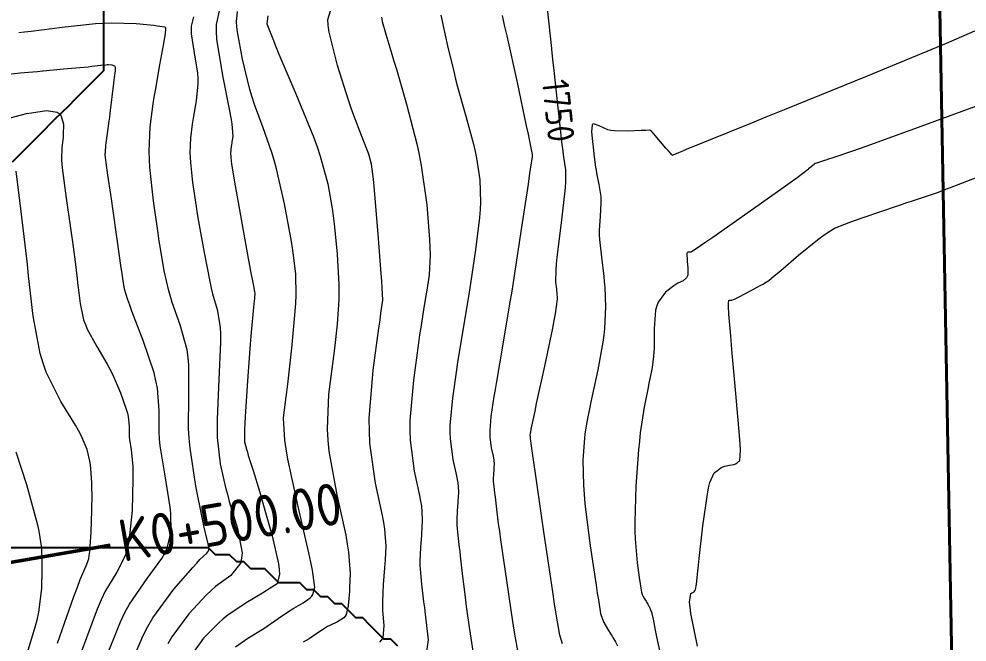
# Model space of a CAD drawing. Header units: millimetres. Extents: x 837475 to 838477, y 1189012 to 1191015.
# Drawn here: x 838106.9 to 838242, y 1190450.6 to 1190539.4 of the extents above; entities that cross this region are included whole.
import ezdxf

# ---------------------------------------------------------------- set-up
doc = ezdxf.new("R2010")
doc.units = ezdxf.units.MM
doc.header["$LTSCALE"] = 0.3
for name, color, linetype, lineweight in [('Abscisado 100m', 250, 'Continuous', 50), ('CORREDORVIA', 94, 'Continuous', 40), ('DRENAJE', 5, 'Continuous', 25)]:
    doc.layers.add(name, color=color, linetype=linetype, lineweight=lineweight)
doc.layers.add('COTAS 10', color=7, linetype='Continuous', lineweight=9, true_color=0x6e3e2d)
doc.layers.add('COTAS INT', color=7, linetype='Continuous', lineweight=5, true_color=0x9fa19f)
doc.styles.get("Standard").update_dxf_attribs({"font": 'isocp2.shx', "bigfont": '@extfont2.shx'})

msp = doc.modelspace()

# ---------------------------------------------------------------- linework, layer by layer
at = {"layer": 'Abscisado 100m'}
msp.add_line((838068.28, 1190455.38, 1705.28), (838119.87, 1190464.39, 1705.28), dxfattribs=at)
at = {"layer": 'CORREDORVIA'}
msp.add_lwpolyline([(837918.48, 1189883.49), (837925.04, 1189453.38), (837902.5, 1189217.71), (837593.19, 1189234.4), (837666.02, 1189670.12), (837623.32, 1189818.02), (837548.5, 1190011.45), (837506.88, 1190461.6), (837936.28, 1190278.25), (837938.05, 1190355.4), (837933.05, 1190517.45), (837913.69, 1190646.74), (837916.91, 1190801.89), (837910.68, 1191000.96), (838213.03, 1190992.91), (838237.17, 1190821.34), (838237, 1190602.88), (838240.03, 1190437.2), (838238.1, 1190145.73), (838184.2, 1189898.28), (837758.84, 1190109.91), (837918.48, 1189883.49)], dxfattribs=at)
at = {"layer": 'COTAS 10'}
for points in [[(838184.34, 1190450.3), (838183.94, 1190451.56), (838183.44, 1190454.55), (838183.21, 1190456.01), (838182.95, 1190457.74), (838181.7, 1190466.29), (838180.5, 1190474.61), (838180.08, 1190477.49), (838179.78, 1190479.57), (838179.78, 1190479.62), (838179.77, 1190479.64), (838179.77, 1190479.65), (838179.77, 1190479.69), (838179.76, 1190479.72), (838179.76, 1190479.74), (838179.77, 1190479.76), (838179.77, 1190479.79), (838179.77, 1190479.8), (838179.77, 1190479.8), (838179.77, 1190479.82), (838179.77, 1190479.85), (838179.77, 1190479.86), (838179.76, 1190479.87), (838179.75, 1190479.93), (838179.74, 1190479.99), (838179.74, 1190480.01), (838179.74, 1190480.03), (838179.75, 1190480.12), (838179.78, 1190480.29), (838179.79, 1190480.37), (838179.81, 1190480.47), (838179.88, 1190480.91), (838180.23, 1190482.6), (838180.43, 1190483.49), (838180.65, 1190484.55), (838181.82, 1190489.88), (838182.95, 1190495.3), (838183.17, 1190496.42), (838183.34, 1190497.37), (838183.61, 1190499.43), (838183.56, 1190500.39), (838183.54, 1190500.65), (838183.52, 1190500.92), (838183.4, 1190501.86), (838183.43, 1190503.67), (838183.5, 1190504.48), (838183.59, 1190505.42), (838184.13, 1190509.94), (838184.67, 1190514.43), (838184.75, 1190515.36), (838184.81, 1190516.16), (838184.8, 1190517.88), (838184.53, 1190519.68), (838184.42, 1190520.52), (838184.3, 1190521.5), (838183.77, 1190526.29), (838183.15, 1190532.03), (838182.98, 1190533.61), (838182.83, 1190535.05), (838182.81, 1190535.19), (838182.2, 1190540.87)], [(838142.35, 1190539.84), (838142.21, 1190538.69), (838143.04, 1190536.54), (838143.45, 1190535.54), (838143.93, 1190534.37), (838146.35, 1190528.69), (838148.83, 1190522.58), (838149.36, 1190521.14), (838149.82, 1190519.8), (838150.91, 1190515.87), (838151.5, 1190512.36), (838151.65, 1190511.3), (838151.78, 1190510.2), (838152.21, 1190505.87), (838152.44, 1190501.54), (838152.45, 1190500.44), (838152.44, 1190499.38), (838152.23, 1190495.89), (838151.82, 1190492.4), (838151.69, 1190491.34), (838151.55, 1190490.23), (838150.98, 1190485.89), (838150.78, 1190480.89), (838150.88, 1190479.36), (838151.04, 1190477.78), (838152.19, 1190471.56), (838153.44, 1190465.81), (838153.67, 1190464.53), (838153.85, 1190463.37), (838154.09, 1190460.32), (838153.99, 1190458.28), (838153.96, 1190457.77), (838153.93, 1190457.28), (838153.81, 1190455.72), (838153.5, 1190454.52), (838153.35, 1190454.25), (838153.16, 1190454.02), (838152.26, 1190453.43), (838151.17, 1190452.95), (838150.86, 1190452.79), (838150.56, 1190452.61), (838149.47, 1190451.88), (838148.22, 1190451.03), (838147.81, 1190450.79), (838147.38, 1190450.54)], [(838119.12, 1190447.88), (838121.33, 1190453.44), (838121.97, 1190454.76), (838122.64, 1190455.98), (838125.14, 1190459.62), (838127.25, 1190462.49), (838127.66, 1190463.23), (838128, 1190463.94), (838128.58, 1190466.32), (838128.5, 1190468.93), (838128.41, 1190469.79), (838128.29, 1190470.72), (838127.64, 1190474.57), (838127.01, 1190478.53), (838126.9, 1190479.53), (838126.83, 1190480.48), (838126.83, 1190483.55), (838126.61, 1190486.77), (838126.4, 1190487.82), (838126.12, 1190488.94), (838124.58, 1190493.55), (838122.97, 1190497.75), (838122.65, 1190498.6), (838122.39, 1190499.33), (838121.9, 1190500.87), (838121.67, 1190502.38), (838121.56, 1190503.09), (838121.44, 1190503.93), (838120.87, 1190508), (838120.26, 1190512.38), (838120.11, 1190513.41), (838119.97, 1190514.35), (838119.56, 1190517.12), (838119.3, 1190518.94), (838119.25, 1190519.3), (838119.21, 1190519.59), (838119.16, 1190520.12), (838119.18, 1190520.27), (838119.19, 1190520.32), (838119.19, 1190520.38), (838119.19, 1190520.61), (838119.23, 1190521.15), (838119.26, 1190521.39), (838119.3, 1190521.68), (838119.49, 1190523.04), (838119.73, 1190524.82), (838119.8, 1190525.37), (838119.87, 1190525.94), (838120.38, 1190530.21), (838120.43, 1190530.65), (838120.48, 1190531.04), (838120.63, 1190531.98), (838120.62, 1190532.47), (838120.58, 1190532.57), (838120.52, 1190532.65), (838120.15, 1190532.8), (838119.61, 1190532.82), (838119.44, 1190532.82), (838119.26, 1190532.81), (838118.54, 1190532.73), (838117.26, 1190532.59), (838116.72, 1190532.53), (838116.11, 1190532.47), (838113.23, 1190532.2), (838110.34, 1190531.93), (838110.21, 1190531.92), (838109.51, 1190531.86), (838108.87, 1190531.8), (838107.02, 1190531.66), (838105.45, 1190531.46)]]:
    msp.add_lwpolyline(points, dxfattribs=at)
at = {"layer": 'COTAS INT'}
for points in [[(838135.49, 1190540.98), (838134.96, 1190538.58), (838134.97, 1190537.6), (838135.04, 1190536.49), (838135.89, 1190531.32), (838136.9, 1190526.3), (838137.07, 1190525.27), (838137.21, 1190524.41), (838137.35, 1190522.61), (838137.22, 1190521.87), (838137.19, 1190521.67), (838137.16, 1190521.48), (838137.07, 1190520.81), (838137.04, 1190520.1), (838137.05, 1190519.87), (838137.06, 1190519.63), (838137.16, 1190518.67), (838137.48, 1190516.72), (838137.63, 1190515.85), (838137.81, 1190514.84), (838138.67, 1190510.03), (838139.54, 1190505.25), (838139.72, 1190504.26), (838139.88, 1190503.42), (838140.23, 1190501.58), (838140.37, 1190500.83), (838140.4, 1190500.68), (838140.42, 1190500.54), (838140.47, 1190500.23), (838140.44, 1190499.74), (838140.42, 1190499.5), (838140.4, 1190499.21), (838140.24, 1190497.78), (838140, 1190495.19), (838139.92, 1190494.17), (838139.83, 1190493.02), (838139.43, 1190487.78), (838139.09, 1190482.74), (838139.04, 1190481.72), (838139.01, 1190480.86), (838139.03, 1190479.11), (838139.3, 1190478.07), (838139.42, 1190477.65), (838139.56, 1190477.18), (838140.24, 1190475.02), (838141.15, 1190472.06), (838141.44, 1190471.08), (838141.74, 1190470.04), (838142.95, 1190465.69), (838143.85, 1190461.73), (838143.96, 1190460.92), (838144.01, 1190460.25), (838143.67, 1190458.88), (838142.54, 1190458.14), (838142.09, 1190457.86), (838141.58, 1190457.55), (838139.25, 1190456.16), (838136.66, 1190454.42), (838135.99, 1190453.89), (838135.35, 1190453.33), (838133.19, 1190451.13), (838131.36, 1190448.62)], [(838137.71, 1190449.91), (838139.48, 1190451.11), (838141.29, 1190452.21), (838141.76, 1190452.51), (838142.23, 1190452.82), (838143.82, 1190453.92), (838145.29, 1190454.93), (838145.68, 1190455.18), (838146.06, 1190455.41), (838147.37, 1190456.14), (838148.39, 1190456.86), (838148.59, 1190457.09), (838148.75, 1190457.34), (838149.03, 1190458.35), (838148.7, 1190460.8), (838148.47, 1190461.94), (838148.19, 1190463.3), (838146.67, 1190469.89), (838145.2, 1190476.63), (838144.95, 1190478.09), (838144.75, 1190479.36), (838144.59, 1190482.47), (838144.93, 1190485.17), (838145.05, 1190486.2), (838145.19, 1190487.34), (838145.76, 1190492.47), (838146.24, 1190497.68), (838146.32, 1190498.88), (838146.37, 1190499.97), (838146.34, 1190503.05), (838145.97, 1190506.03), (838145.81, 1190507.07), (838145.62, 1190508.2), (838144.71, 1190513.05), (838143.58, 1190518.02), (838143.25, 1190519.23), (838142.92, 1190520.36), (838141.66, 1190523.86), (838140.42, 1190527.2), (838140.1, 1190528.24), (838139.79, 1190529.32), (838138.74, 1190533.65), (838138.03, 1190537.52), (838137.93, 1190538.31), (838137.87, 1190538.99), (838138.03, 1190540.43)], [(838158.3, 1190450.54), (838158.56, 1190450.83), (838158.76, 1190451.17), (838158.92, 1190452.91), (838158.74, 1190455.09), (838158.72, 1190455.72), (838158.72, 1190456.36), (838158.85, 1190458.78), (838159.04, 1190461.14), (838159.08, 1190461.74), (838159.12, 1190462.31), (838159.22, 1190464.22), (838159.03, 1190466.67), (838158.89, 1190467.59), (838158.7, 1190468.62), (838157.7, 1190473.23), (838156.88, 1190478.92), (838156.81, 1190480.64), (838156.8, 1190482.41), (838157.36, 1190489.31), (838158.17, 1190495.29), (838158.33, 1190496.47), (838158.46, 1190497.46), (838158.71, 1190499.31), (838158.65, 1190501.08), (838158.59, 1190502), (838158.51, 1190503.11), (838158.08, 1190508.69), (838157.6, 1190514.36), (838157.49, 1190515.53), (838157.39, 1190516.53), (838157.11, 1190518.69), (838156.77, 1190519.94), (838156.62, 1190520.36), (838156.45, 1190520.82), (838155.67, 1190522.76), (838154.58, 1190525.61), (838154.22, 1190526.64), (838153.84, 1190527.78), (838152.27, 1190532.76), (838151.09, 1190537.5), (838150.96, 1190538.48), (838150.91, 1190539.32), (838151.44, 1190541.15)], [(838122.49, 1190446.61), (838124.56, 1190451.52), (838125.23, 1190452.78), (838125.95, 1190454.01), (838128.94, 1190458.09), (838131.65, 1190461.2), (838132.21, 1190461.82), (838132.67, 1190462.32), (838133.64, 1190463.26), (838133.91, 1190463.6), (838133.94, 1190463.74), (838133.96, 1190463.89), (838133.83, 1190464.57), (838133.4, 1190466.32), (838133.23, 1190467.14), (838133.03, 1190468.1), (838132.08, 1190472.79), (838131.26, 1190478.22), (838131.13, 1190479.64), (838131.04, 1190481.03), (838131.09, 1190485.76), (838131.1, 1190490.03), (838130.99, 1190491.14), (838130.84, 1190492.2), (838129.86, 1190495.76), (838128.72, 1190498.96), (838128.46, 1190499.81), (838128.22, 1190500.64), (838127.57, 1190503.47), (838127.04, 1190506.66), (838126.87, 1190507.71), (838126.7, 1190508.83), (838126.04, 1190513.47), (838125.53, 1190518.2), (838125.47, 1190519.37), (838125.44, 1190520.48), (838125.58, 1190524.01), (838126.01, 1190527.27), (838126.16, 1190528.22), (838126.31, 1190529.19), (838126.95, 1190532.83), (838127.51, 1190535.88), (838127.62, 1190536.48), (838127.7, 1190536.96), (838127.81, 1190537.82), (838127.79, 1190537.95), (838127.79, 1190537.97), (838127.79, 1190538), (838127.81, 1190538.06), (838127.8, 1190538.11), (838127.79, 1190538.12), (838127.77, 1190538.14), (838127.67, 1190538.21), (838126.96, 1190538.32), (838126.56, 1190538.37), (838126.07, 1190538.43), (838123.57, 1190538.68), (838120.08, 1190538.78), (838118.97, 1190538.75), (838117.79, 1190538.68), (838113.02, 1190538.18), (838108.62, 1190537.6), (838107.67, 1190537.48), (838106.84, 1190537.38)], [(838131.75, 1190539.68), (838131.41, 1190538.35), (838131.4, 1190537.83), (838131.43, 1190537.24), (838131.85, 1190534.57), (838132.3, 1190531.63), (838132.35, 1190530.87), (838132.36, 1190530.14), (838132.15, 1190527.72), (838131.76, 1190525.53), (838131.67, 1190524.95), (838131.58, 1190524.38), (838131.33, 1190522.41), (838131.24, 1190520.29), (838131.26, 1190519.62), (838131.3, 1190518.92), (838131.6, 1190516.07), (838132.11, 1190512.67), (838132.28, 1190511.61), (838132.47, 1190510.5), (838133.25, 1190506.07), (838134.06, 1190501.94), (838134.27, 1190501.01), (838134.47, 1190500.18), (838135.14, 1190497.97), (838135.55, 1190495.47), (838135.59, 1190494.45), (838135.59, 1190493.3), (838135.35, 1190487.97), (838135.1, 1190482.33), (838135.11, 1190480.98), (838135.14, 1190479.72), (838135.56, 1190475.96), (838136.31, 1190472.62), (838136.57, 1190471.63), (838136.85, 1190470.62), (838138.02, 1190466.76), (838138.67, 1190463.28), (838138.61, 1190462.51), (838138.46, 1190461.83), (838137.07, 1190460.07), (838134.9, 1190458.51), (838134.26, 1190457.94), (838133.6, 1190457.32), (838131.07, 1190454.61), (838128.66, 1190451.31), (838128.07, 1190450.32)], [(838158.53, 1190539.65), (838158.58, 1190539.36), (838158.66, 1190539), (838159.16, 1190537.23), (838160.01, 1190534.38), (838160.32, 1190533.34), (838160.66, 1190532.21), (838162.12, 1190527.23), (838163.57, 1190521.58), (838163.9, 1190520.03), (838164.2, 1190518.47), (838165, 1190512.87), (838165.4, 1190507.94), (838165.45, 1190506.81), (838165.47, 1190505.77), (838165.32, 1190502.87), (838164.99, 1190500.74), (838164.9, 1190500.2), (838164.82, 1190499.67), (838164.52, 1190497.92), (838164.13, 1190495.4), (838163.98, 1190494.38), (838163.82, 1190493.23), (838163.08, 1190487.92), (838162.58, 1190482.15), (838162.57, 1190480.71), (838162.61, 1190479.33), (838163.21, 1190474.91), (838163.97, 1190471.44), (838164.11, 1190470.66), (838164.22, 1190469.97), (838164.36, 1190468.12), (838164.28, 1190466.69), (838164.26, 1190466.25), (838164.22, 1190465.8), (838164.08, 1190464.03), (838164, 1190462.09), (838164.01, 1190461.53), (838164.03, 1190460.96), (838164.23, 1190458.83), (838164.55, 1190456.28), (838164.65, 1190455.44), (838164.76, 1190454.56), (838165.18, 1190450.9), (838164.71, 1190447.58)], [(838166.99, 1190539.91), (838167.13, 1190539.28), (838167.29, 1190538.59), (838167.97, 1190535.53), (838168.83, 1190531.87), (838169.1, 1190530.8), (838169.39, 1190529.7), (838170.56, 1190525.53), (838171.64, 1190521.51), (838171.87, 1190520.5), (838172.07, 1190519.54), (838172.55, 1190516.46), (838172.64, 1190513.25), (838172.59, 1190512.2), (838172.51, 1190511.08), (838171.96, 1190506.46), (838171.22, 1190501.68), (838171.03, 1190500.45), (838170.84, 1190499.26), (838170.18, 1190495.32), (838169.55, 1190491.55), (838169.39, 1190490.48), (838169.22, 1190489.39), (838168.64, 1190485.32), (838168.3, 1190481.44), (838168.29, 1190480.47), (838168.32, 1190479.55), (838168.73, 1190476.58), (838169.23, 1190474.25), (838169.33, 1190473.73), (838169.4, 1190473.26), (838169.5, 1190472.02), (838169.45, 1190471.06), (838169.43, 1190470.77), (838169.4, 1190470.46), (838169.31, 1190469.27), (838169.26, 1190467.97), (838169.26, 1190467.59), (838169.28, 1190467.21), (838169.41, 1190465.78), (838169.63, 1190464.04), (838169.7, 1190463.47), (838169.77, 1190462.85), (838170.06, 1190460.3), (838170.41, 1190457.37), (838170.52, 1190456.52), (838170.63, 1190455.65), (838171.09, 1190452.38), (838171.57, 1190449.26)], [(838178.11, 1190448.49), (838177.63, 1190451.15), (838177.46, 1190452.25), (838177.26, 1190453.5), (838176.39, 1190459.34), (838175.56, 1190465.13), (838175.39, 1190466.36), (838175.24, 1190467.43), (838174.92, 1190469.93), (838174.77, 1190471.24), (838174.74, 1190471.55), (838174.7, 1190471.85), (838174.59, 1190472.73), (838174.52, 1190473.47), (838174.51, 1190473.66), (838174.51, 1190473.85), (838174.54, 1190474.52), (838174.59, 1190475.13), (838174.6, 1190475.28), (838174.61, 1190475.43), (838174.63, 1190475.92), (838174.58, 1190476.56), (838174.55, 1190476.79), (838174.5, 1190477.06), (838174.24, 1190478.25), (838174.03, 1190479.77), (838174.02, 1190480.24), (838174.02, 1190480.74), (838174.19, 1190482.72), (838174.62, 1190485.55), (838174.79, 1190486.58), (838174.98, 1190487.72), (838175.83, 1190492.72), (838176.85, 1190498.79), (838177.15, 1190500.6), (838177.44, 1190502.47), (838178.55, 1190509.69), (838179.47, 1190515.84), (838179.65, 1190517.03), (838179.79, 1190518.01), (838180.04, 1190519.67), (838180.06, 1190519.85), (838180.06, 1190519.89), (838180.07, 1190519.92), (838180.07, 1190519.97), (838180.06, 1190520.03), (838180.06, 1190520.06), (838180.06, 1190520.1), (838180.03, 1190520.3), (838179.69, 1190521.98), (838179.48, 1190522.96), (838179.23, 1190524.15), (838177.91, 1190530.31), (838176.44, 1190536.96), (838176.09, 1190538.48), (838175.77, 1190539.85)], [(838243.06, 1190537.66), (838241.23, 1190536.84), (838239.01, 1190535.87), (838227.78, 1190531.22), (838215.94, 1190526.43), (838213.34, 1190525.38), (838211.03, 1190524.44), (838205.16, 1190522.06), (838201.97, 1190520.76), (838201.36, 1190520.5), (838200.87, 1190520.3), (838200.06, 1190519.96), (838200.02, 1190519.94), (838200.01, 1190519.94), (838200.01, 1190519.94), (838199.99, 1190519.95), (838199.94, 1190520.01), (838199.91, 1190520.04), (838199.88, 1190520.07), (838199.73, 1190520.25), (838199.4, 1190520.63), (838199.25, 1190520.79), (838199.09, 1190520.98), (838198.31, 1190521.88), (838197.56, 1190522.76), (838197.4, 1190522.94), (838197.28, 1190523.09), (838197.03, 1190523.38), (838196.94, 1190523.46), (838196.91, 1190523.48), (838196.88, 1190523.49), (838196.76, 1190523.51), (838196.21, 1190523.49), (838195.91, 1190523.48), (838195.55, 1190523.46), (838193.71, 1190523.37), (838191.7, 1190523.42), (838191.23, 1190523.49), (838190.8, 1190523.58), (838189.56, 1190524.15), (838188.78, 1190524.45), (838188.65, 1190524.39), (838188.55, 1190524.27), (838188.47, 1190523.29), (838188.62, 1190521.9), (838188.71, 1190521.12), (838188.86, 1190519.72), (838189.05, 1190518.26), (838189.12, 1190517.84), (838189.2, 1190517.41), (838189.53, 1190515.8), (838189.78, 1190514.09), (838189.81, 1190513.61), (838189.81, 1190513.12), (838189.69, 1190511.28), (838189.57, 1190509.24), (838189.58, 1190508.61), (838189.61, 1190507.96), (838189.89, 1190505.41), (838190.22, 1190502.66), (838190.29, 1190501.9), (838190.35, 1190501.13), (838190.47, 1190498.33), (838190.34, 1190495.24), (838190.23, 1190494.29), (838190.1, 1190493.29), (838189.37, 1190489.35), (838188.57, 1190485.65), (838188.39, 1190484.81), (838188.23, 1190484.05), (838187.8, 1190481.98), (838187.53, 1190480.19), (838187.47, 1190479.61), (838187.41, 1190479), (838187.23, 1190476.48), (838187.31, 1190472.93), (838187.41, 1190471.66), (838187.54, 1190470.28), (838188.3, 1190464.27), (838189.13, 1190458.66), (838189.3, 1190457.52), (838189.45, 1190456.57), (838189.77, 1190454.62), (838190.02, 1190453.82), (838190.12, 1190453.59), (838190.23, 1190453.35), (838190.75, 1190452.45), (838191.29, 1190451.59), (838191.42, 1190451.39), (838191.53, 1190451.2), (838191.87, 1190450.6), (838192.18, 1190450.01)], [(838243.21, 1190526.89), (838235.42, 1190524.03), (838228.23, 1190521.43), (838226.77, 1190520.91), (838225.54, 1190520.48), (838223.01, 1190519.61), (838222.09, 1190519.34), (838221.88, 1190519.27), (838221.68, 1190519.21), (838221.1, 1190519.02), (838220.71, 1190518.89), (838220.62, 1190518.85), (838220.55, 1190518.83), (838220.37, 1190518.76), (838220.21, 1190518.66), (838220.15, 1190518.61), (838220.08, 1190518.56), (838219.76, 1190518.3), (838219.42, 1190518), (838219.33, 1190517.93), (838219.25, 1190517.86), (838218.99, 1190517.62), (838217.59, 1190516.59), (838216.79, 1190516.02), (838215.81, 1190515.32), (838210.77, 1190511.76), (838205.75, 1190508.24), (838204.78, 1190507.56), (838204, 1190507.02), (838202.68, 1190506.16), (838202.56, 1190506.16), (838202.53, 1190506.16), (838202.49, 1190506.16), (838202.37, 1190506.16), (838202.25, 1190506.14), (838202.22, 1190506.13), (838202.2, 1190506.12), (838202.12, 1190506.05), (838202.07, 1190505.94), (838202.06, 1190505.9), (838202.05, 1190505.85), (838202.05, 1190505.66), (838202.09, 1190505.24), (838202.1, 1190505.06), (838202.12, 1190504.85), (838202.21, 1190503.85), (838202.18, 1190502.85), (838202.12, 1190502.65), (838202.03, 1190502.47), (838201.55, 1190502.07), (838200.78, 1190501.71), (838200.51, 1190501.54), (838200.23, 1190501.36), (838199.02, 1190500.46), (838197.95, 1190499.01), (838197.76, 1190498.47), (838197.6, 1190497.87), (838197.39, 1190495.2), (838197.38, 1190492.49), (838197.36, 1190491.87), (838197.32, 1190491.3), (838197.12, 1190489.69), (838196.78, 1190488.07), (838196.66, 1190487.49), (838196.53, 1190486.84), (838195.98, 1190484.05), (838195.42, 1190480.39), (838195.29, 1190479.21), (838195.17, 1190477.95), (838194.81, 1190472.79), (838194.65, 1190467.67), (838194.66, 1190466.44), (838194.69, 1190465.3), (838194.97, 1190461.84), (838195.32, 1190459.42), (838195.4, 1190458.93), (838195.46, 1190458.52), (838195.6, 1190457.69), (838195.71, 1190457.34), (838195.75, 1190457.24), (838195.8, 1190457.14), (838196.02, 1190456.75), (838196.25, 1190456.38), (838196.31, 1190456.29), (838196.36, 1190456.21), (838196.5, 1190455.96), (838196.64, 1190455.7), (838196.68, 1190455.62), (838196.72, 1190455.53), (838196.89, 1190455.17), (838197.05, 1190454.73), (838197.09, 1190454.58), (838197.13, 1190454.44), (838197.24, 1190453.83), (838197.53, 1190452.28), (838197.69, 1190451.54), (838197.87, 1190450.67), (838198.81, 1190446.38)], [(838104.21, 1190524.89), (838107.22, 1190525.71), (838107.96, 1190525.88), (838108.65, 1190526.02), (838110.79, 1190526.32), (838112.3, 1190526.1), (838112.59, 1190525.91), (838112.82, 1190525.68), (838113.21, 1190524.38), (838113.19, 1190522.87), (838113.17, 1190522.49), (838113.14, 1190522.14), (838112.97, 1190521.05), (838112.93, 1190519.35), (838112.98, 1190518.62), (838113.07, 1190517.78), (838113.6, 1190513.82), (838114.23, 1190509.58), (838114.37, 1190508.56), (838114.51, 1190507.61), (838114.88, 1190504.77), (838115.16, 1190502.4), (838115.23, 1190501.75), (838115.31, 1190501.11), (838115.57, 1190498.81), (838116.09, 1190496.49), (838116.33, 1190495.83), (838116.6, 1190495.16), (838117.95, 1190492.71), (838119.44, 1190490.18), (838119.82, 1190489.47), (838120.18, 1190488.75), (838121.34, 1190486.1), (838122.16, 1190483.74), (838122.32, 1190483.2), (838122.43, 1190482.71), (838122.58, 1190481.34), (838122.58, 1190480.18), (838122.6, 1190479.82), (838122.64, 1190479.45), (838122.88, 1190477.95), (838123.09, 1190475.66), (838123.11, 1190474.78), (838123.12, 1190473.79), (838123, 1190469.33), (838122.53, 1190464.85), (838122.31, 1190463.84), (838122.05, 1190462.94), (838120.8, 1190460.53), (838119.12, 1190457.72), (838118.58, 1190456.57), (838118.02, 1190455.26), (838115.75, 1190449.15)], [(838112.38, 1190450.42), (838114.71, 1190457.08), (838115.19, 1190458.39), (838115.59, 1190459.47), (838116.46, 1190461.43), (838116.81, 1190462.45), (838116.89, 1190462.93), (838116.96, 1190463.49), (838117.15, 1190466.24), (838117.25, 1190469.33), (838117.27, 1190470.1), (838117.28, 1190470.85), (838117.25, 1190473.26), (838117.11, 1190475.33), (838117.05, 1190475.85), (838116.97, 1190476.36), (838116.58, 1190478.03), (838115.73, 1190480.02), (838115.35, 1190480.72), (838114.92, 1190481.5), (838112.86, 1190484.86), (838110.76, 1190489.04), (838110.3, 1190490.33), (838109.9, 1190491.68), (838108.91, 1190497.01), (838108.25, 1190502.78), (838108.07, 1190504.39), (838107.88, 1190506.02), (838107.17, 1190511.95), (838106.48, 1190517.69)], [(838203.56, 1190449.99), (838202.65, 1190454.64), (838202.53, 1190455.53), (838202.46, 1190456.26), (838202.65, 1190457.48), (838203.11, 1190457.75), (838203.21, 1190457.89), (838203.28, 1190458.05), (838203.45, 1190458.83), (838203.63, 1190460.69), (838203.72, 1190461.51), (838203.82, 1190462.48), (838204.36, 1190467.12), (838204.99, 1190471.65), (838205.17, 1190472.54), (838205.34, 1190473.29), (838205.94, 1190474.69), (838206.45, 1190475.04), (838206.56, 1190475.12), (838206.66, 1190475.19), (838206.91, 1190475.4), (838207.2, 1190475.55), (838207.33, 1190475.59), (838207.46, 1190475.63), (838208.12, 1190475.76), (838208.76, 1190475.88), (838208.89, 1190475.92), (838209, 1190475.96), (838209.22, 1190476.1), (838209.33, 1190476.23), (838209.37, 1190476.26), (838209.42, 1190476.29), (838209.63, 1190476.38), (838209.69, 1190477.9), (838209.64, 1190478.83), (838209.57, 1190479.99), (838209.06, 1190486), (838208.49, 1190492.27), (838208.37, 1190493.59), (838208.27, 1190494.72), (838208.06, 1190497.31), (838208, 1190498.46), (838208, 1190498.69), (838208, 1190498.87), (838208.04, 1190499.23), (838208.12, 1190499.3), (838208.14, 1190499.31), (838208.16, 1190499.32), (838208.23, 1190499.31), (838208.31, 1190499.29), (838208.34, 1190499.28), (838208.37, 1190499.28), (838208.48, 1190499.28), (838208.96, 1190499.49), (838209.21, 1190499.61), (838209.51, 1190499.77), (838211.06, 1190500.57), (838212.62, 1190501.42), (838212.94, 1190501.59), (838213.2, 1190501.75), (838213.74, 1190502.1), (838214.52, 1190502.77), (838214.94, 1190503.12), (838215.44, 1190503.55), (838217.99, 1190505.69), (838220.68, 1190507.88), (838221.27, 1190508.33), (838221.79, 1190508.72), (838223.12, 1190509.56), (838224.6, 1190510.15), (838225.22, 1190510.37), (838225.94, 1190510.63), (838229.26, 1190511.79), (838232.65, 1190512.94), (838233.4, 1190513.2), (838234.07, 1190513.42), (838235.81, 1190513.97), (838237.37, 1190514.49), (838237.92, 1190514.69), (838238.52, 1190514.92), (838241.12, 1190515.95), (838244.29, 1190517.15)], [(838106.44, 1190477.7), (838107.93, 1190473.05), (838109.25, 1190468.34), (838109.51, 1190467.3), (838109.72, 1190466.36), (838110.08, 1190463.94), (838110.11, 1190462.04), (838110.11, 1190461.43), (838110.11, 1190460.8), (838110.08, 1190458.21), (838109.66, 1190454.84), (838109.41, 1190453.7), (838109.1, 1190452.48), (838107.51, 1190447.32), (838105.55, 1190441.33)]]:
    msp.add_lwpolyline(points, dxfattribs=at)
at = {"layer": 'DRENAJE'}
for points in [[(838120.91, 1190573.96, 0), (838120.91, 1190572.96, 0), (838119.91, 1190571.96, 0), (838119.91, 1190569.96, 0), (838118.91, 1190568.96, 0), (838118.91, 1190531.97, 0), (838116.91, 1190529.97, 0), (838115.91, 1190528.97, 0), (838114.91, 1190527.97, 0), (838113.91, 1190526.97, 0), (838112.91, 1190525.98, 0)], [(838112.91, 1190525.98, 0), (838111.91, 1190524.98, 0), (838109.91, 1190522.98, 0), (838108.91, 1190521.98, 0), (838107.91, 1190520.98, 0), (838106.91, 1190519.98, 0), (838105.91, 1190518.98, 0)], [(838160.89, 1190450, 0), (838159.89, 1190451, 0), (838158.89, 1190451, 0), (838156.89, 1190453, 0), (838155.89, 1190454, 0), (838154.89, 1190454, 0), (838153.89, 1190455, 0), (838152.9, 1190456, 0), (838151.9, 1190456, 0), (838150.9, 1190457, 0), (838149.9, 1190457, 0), (838148.9, 1190458, 0), (838147.9, 1190458, 0), (838146.9, 1190459, 0), (838143.9, 1190459, 0), (838142.9, 1190460, 0), (838141.9, 1190461, 0), (838139.9, 1190461, 0), (838138.9, 1190462, 0), (838137.9, 1190462, 0), (838136.9, 1190463, 0), (838134.9, 1190463, 0), (838133.9, 1190464, 0), (838096.91, 1190464, 0)]]:
    msp.add_polyline3d(points, dxfattribs=at)

# ---------------------------------------------------------------- texts
at = {"layer": 'Abscisado 100m'}
msp.add_text('K0+500.00', height=6, rotation=9.9049, dxfattribs=at).set_placement((838121.69, 1190461.97))
at = {"layer": 'COTAS 10', "insert": (838181.39, 1190530.54), "char_height": 3.8, "attachment_point": 7, "rotation": 275.9976}
msp.add_mtext('1750', dxfattribs=at)

doc.saveas('drawing.dxf')
